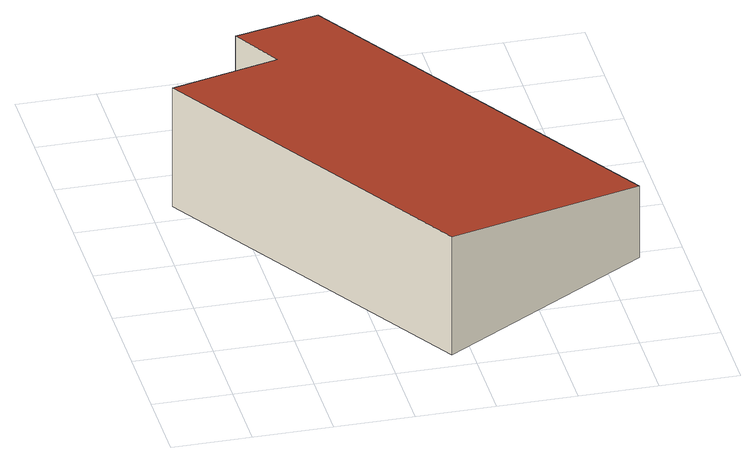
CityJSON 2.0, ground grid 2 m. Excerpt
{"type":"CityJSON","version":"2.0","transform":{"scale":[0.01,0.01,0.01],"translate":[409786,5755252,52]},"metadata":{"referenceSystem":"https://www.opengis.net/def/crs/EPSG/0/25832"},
"CityObjects":{
"building1":{"type":"Building","attributes":{"Gemeindeschluessel":"05515000","Geometrietyp2DReferenz":"3000","function":"31001_2700","roofType":"2100","measuredHeight":3.33},"geometry":[{"type":"Solid","lod":"2","boundaries":[[[[0,1,2,3]],[[4,5,1,0]],[[6,7,5,4]],[[8,9,7,6]],[[10,11,9,8]],[[3,2,11,10]],[[8,6,4,0,3,10]],[[1,5,7,9,11,2]]]],"semantics":{"surfaces":[{"type":"WallSurface"},{"type":"RoofSurface"},{"type":"GroundSurface"}],"values":[[0,0,0,0,0,0,1,2]]}}]}
},
"vertices":[
[57,863,416],[57,863,84],[550,51,84],[550,51,416],[360,1048,342],[360,1048,84],[287,1175,342],[287,1175,84],[522,1310,285],[522,1310,84],[1088,377,285],[1088,377,84]
]}
